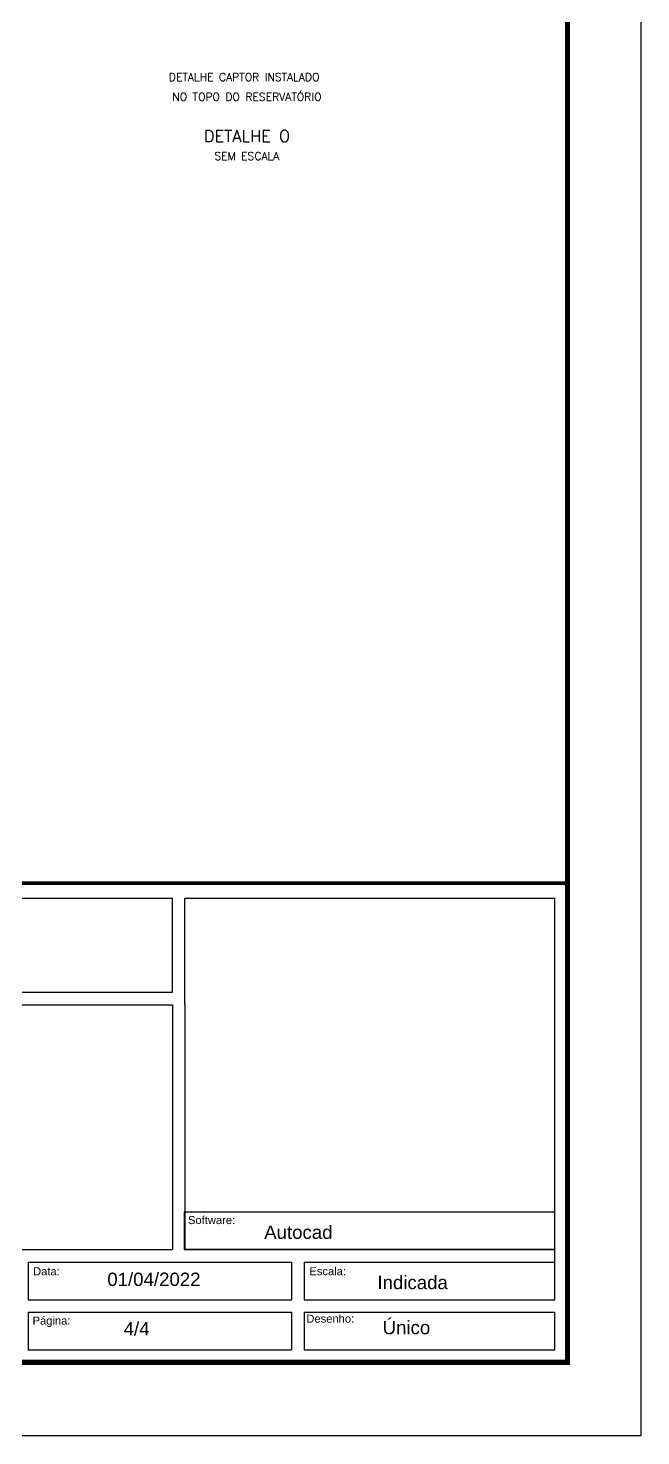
# Model space of a CAD drawing. Header units: millimetres. Extents: x 4236 to 4463, y 1839 to 1973.
# Drawn here: x 4398.73 to 4410.38, y 1838.68 to 1865.41 of the extents above; entities that cross this region are included whole.
import ezdxf
from ezdxf.enums import TextEntityAlignment as Align

# ---------------------------------------------------------------- set-up
doc = ezdxf.new("R2010")
doc.units = ezdxf.units.MM
doc.layers.get('0').update_dxf_attribs({"lineweight": 25})
for name, color, linetype in [('C04', 5, 'Continuous'), ('C05', 4, 'Continuous'), ('TEXTO2', 7, 'Continuous')]:
    doc.layers.add(name, color=color, linetype=linetype)
doc.styles.add('100CL', font='romans.shx', dxfattribs={"height": 25})
doc.styles.add('140CL', font='romans.shx', dxfattribs={"height": 100})
doc.styles.get("Standard").update_dxf_attribs({"font": 'arial.ttf'})

msp = doc.modelspace()

# ---------------------------------------------------------------- linework, layer by layer
for p, q in [((4410.377, 1897.427), (4410.377, 1838.676)), ((4410.377, 1838.676), (4326.731, 1838.676))]:
    msp.add_line(p, q)
at = {"const_width": 0.0996}
msp.add_lwpolyline([(4331.71, 1840.07), (4331.71, 1896.033), (4408.983, 1896.033), (4408.983, 1840.07)], close=True, dxfattribs=at)
at = {"const_width": 0.0664}
msp.add_lwpolyline([(4385.349, 1849.172), (4385.349, 1840.07), (4408.983, 1840.07), (4408.983, 1849.172), (4385.349, 1849.172)], dxfattribs=at)
for points in [[(4385.588, 1847.1), (4401.476, 1847.1), (4401.476, 1848.887)], [(4385.588, 1848.887), (4401.476, 1848.887)], [(4401.714, 1846.862), (4401.714, 1848.887)], [(4401.714, 1848.887), (4408.744, 1848.887)], [(4408.744, 1841.529), (4408.744, 1848.887)], [(4385.588, 1842.215), (4385.588, 1846.862), (4401.476, 1846.862), (4401.476, 1842.215)], [(4401.714, 1846.862), (4401.714, 1842.218), (4408.736, 1842.218)], [(4401.699, 1842.929), (4401.699, 1842.214)], [(4401.699, 1842.929), (4408.744, 1842.929)], [(4385.588, 1842.215), (4401.476, 1842.215)], [(4401.699, 1842.214), (4408.744, 1842.213)], [(4398.735, 1841.976), (4398.735, 1841.261)], [(4398.735, 1841.976), (4403.74, 1841.976)], [(4403.74, 1841.976), (4403.74, 1841.261)], [(4403.978, 1841.976), (4403.978, 1841.261)], [(4403.978, 1841.976), (4408.744, 1841.976)], [(4408.744, 1841.261), (4408.744, 1841.976)], [(4398.735, 1841.261), (4403.74, 1841.261)], [(4403.978, 1841.261), (4408.744, 1841.261)], [(4398.735, 1841.023), (4398.735, 1840.308)], [(4398.735, 1841.023), (4403.74, 1841.023)], [(4403.74, 1841.023), (4403.74, 1840.308)], [(4403.978, 1841.023), (4403.978, 1840.308)], [(4403.978, 1841.023), (4408.744, 1841.023)], [(4403.978, 1840.308), (4408.744, 1840.308), (4408.744, 1841.023)], [(4398.735, 1840.308), (4403.74, 1840.308)]]:
    msp.add_lwpolyline(points)

# ---------------------------------------------------------------- texts
at = {"layer": 'C04', "color": 5}
for s, style, p in [('DETALHE CAPTOR INSTALADO ', '140CL', (4402.891, 1864.479)), ('NO TOPO DO RESERVATÓRIO', '140CL', (4402.891, 1864.104)), ('SEM ESCALA', '100CL', (4402.891, 1862.979))]:
    msp.add_text(s, height=0.15, dxfattribs=dict(at, style=style)).set_placement(p, align=Align.MIDDLE_CENTER)
at = {"layer": 'C05', "style": '140CL'}
msp.add_text('DETALHE O', height=0.225, dxfattribs=at).set_placement((4402.893, 1863.359), align=Align.MIDDLE_CENTER)
at = {"layer": 'TEXTO2', "attachment_point": 1}
for s, width, heights, insert, char_height in [('Software:', 1.4406, [0], (4401.772, 1842.849), 0.152), ('Autocad', 1.89239, [0], (4403.22, 1842.669), 0.2533), ('Data:', 1.08542, [0.152], (4398.829, 1841.877), 0.152), ('Escala:', 1.57348, [0], (4404.078, 1841.878), 0.152), ('01/04/2022', 2.04293, [0], (4400.239, 1841.775), 0.2533), ('Indicada', 1.51476, [0], (4405.371, 1841.715), 0.2533), ('Página:', 1.82903, [0], (4398.819, 1840.94), 0.152), ('4/4', 1.12455, [0], (4400.55, 1840.837), 0.2533), ('Desenho:', 1.46585, [0], (4404.021, 1840.978), 0.152), ('Único', 1.41268, [0], (4405.47, 1840.859), 0.2533)]:
    msp.add_mtext_dynamic_manual_height_columns(s, width=width, gutter_width=1.266, heights=heights, dxfattribs=dict(at, insert=insert, char_height=char_height))

doc.saveas('drawing.dxf')
